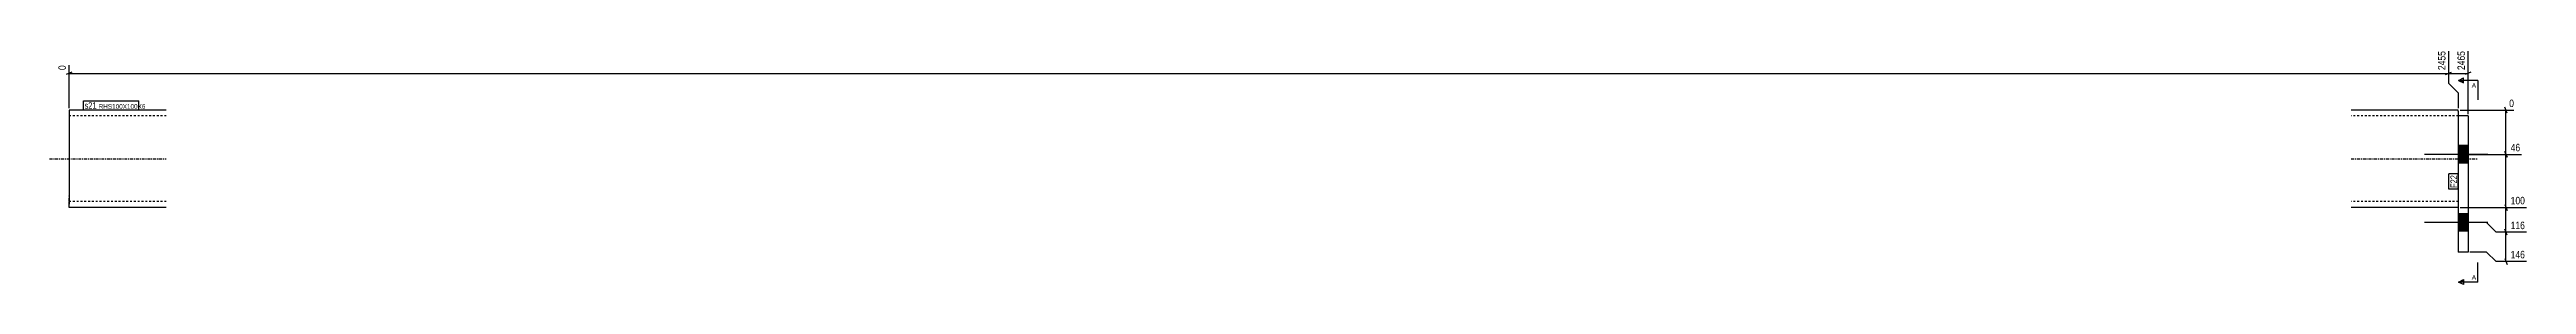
# Model space of a CAD drawing. Header units: millimetres. Extents: x 5 to 23770, y 5 to 905.
# Drawn here: x 5 to 2550, y 5 to 246 of the extents above; entities that cross this region are included whole.
import ezdxf

# ---------------------------------------------------------------- set-up
doc = ezdxf.new("R2010")
doc.units = ezdxf.units.MM
doc.linetypes.add('DXK_LINE_DOT2', pattern=[3.9198, 1.9599, -1.9599])
doc.linetypes.add('DXK_LINE_DOT3', pattern=[5.9187, 2.979, -0.9799, 0.9799, -0.9799])
for name, color, linetype in [('MÅLSÆTNING', 7, 'Continuous'), ('STÅL', 7, 'Continuous'), ('TEKST', 7, 'Continuous')]:
    doc.layers.add(name, color=color, linetype=linetype)
doc.styles.add('Arial', font='ARIAL.TTF', dxfattribs={"height": 0.2})
doc.styles.add('Arial Narrow', font='ARIALN.TTF', dxfattribs={"height": 0.2})

msp = doc.modelspace()

# ---------------------------------------------------------------- hatches: boundary and pattern name
at = {"layer": 'STÅL', "linetype": 'Continuous'}
for points in [[(2479.8, 147.5), (2479.8, 129.5), (2489.8, 129.5), (2489.8, 147.5)], [(2479.8, 147.5), (2479.8, 129.5), (2489.8, 129.5), (2489.8, 147.5)], [(2479.8, 77.5), (2479.8, 59.5), (2489.8, 59.5), (2489.8, 77.5)], [(2479.8, 77.5), (2479.8, 59.5), (2489.8, 59.5), (2489.8, 77.5)]]:
    msp.add_hatch(color=96, dxfattribs=at).paths.add_polyline_path(points)

# ---------------------------------------------------------------- linework, layer by layer
at = {"layer": 'MÅLSÆTNING', "color": 7, "linetype": 'Continuous'}
for p, q in [((24.8, 186), (24.8, 230.1)), ((2469.8, 244.7), (2469.8, 211.8)), ((2489.8, 180), (2489.8, 244.7)), ((27.8, 223), (21.8, 220.6)), ((24.8, 221.8), (2469.8, 221.8)), ((2466.8, 220.6), (2472.8, 223)), ((2469.8, 211.8), (2479.8, 201.8)), ((2492.8, 223), (2486.8, 220.6)), ((2479.8, 201.8), (2479.8, 186)), ((2479.8, 201.8), (2479.8, 186)), ((2481.8, 184), (2537, 184)), ((2529.9, 181), (2527.5, 187)), ((2528.7, 138.5), (2528.7, 184)), ((2481.8, 138.5), (2544.8, 138.5)), ((2481.8, 138.5), (2544.8, 138.5)), ((2527.5, 141.5), (2529.9, 135.5)), ((2529.9, 135.5), (2527.5, 141.5)), ((2508.7, 68.5), (2481.8, 68.5)), ((2508.7, 68.5), (2481.8, 68.5)), ((2518.7, 58.5), (2508.7, 68.5)), ((2518.7, 58.5), (2508.7, 68.5)), ((2549.7, 58.5), (2518.7, 58.5)), ((2529.9, 55.5), (2527.5, 61.5)), ((2528.7, 28.5), (2528.7, 58.5)), ((2508.7, 38), (2491.8, 38)), ((2518.7, 28.5), (2508.7, 38)), ((2549.7, 28.5), (2518.7, 28.5)), ((2527.5, 31.5), (2529.9, 25.5))]:
    msp.add_line(p, q, dxfattribs=at)
at = {"layer": 'STÅL', "color": 2, "linetype": 'Continuous'}
for p, q in [((124.8, 184), (24.8, 184)), ((24.8, 184), (24.8, 172)), ((2479.8, 184), (2369.8, 184)), ((2479.8, 183), (2479.8, 184)), ((2479.8, 183), (2479.8, 178)), ((24.8, 172), (24.8, 96)), ((2489.8, 178), (2479.8, 178)), ((2479.8, 178), (2479.8, 38)), ((2489.8, 178), (2489.8, 38)), ((24.8, 96), (24.8, 87.5)), ((24.8, 84.9), (24.8, 87.5)), ((24.8, 84), (24.8, 84.9)), ((124.8, 84), (24.8, 84)), ((2479.8, 84), (2369.8, 84)), ((2489.8, 38), (2479.8, 38))]:
    msp.add_line(p, q, dxfattribs=at)
at = {"layer": 'STÅL', "color": 7, "linetype": 'DXK_LINE_DOT2'}
for p, q in [((124.8, 178), (24.8, 178)), ((2479.8, 178), (2369.8, 178)), ((2479.8, 178), (2479.8, 90.4)), ((24.8, 91.7), (24.8, 96)), ((24.8, 91.4), (24.8, 91.7)), ((24.8, 90.4), (24.8, 91.4)), ((24.8, 90), (24.8, 90.4)), ((124.8, 90), (24.8, 90)), ((24.8, 87.5), (24.8, 90)), ((2479.8, 90), (2369.8, 90)), ((2479.8, 90), (2479.8, 90.4)), ((2479.8, 90), (2479.8, 84))]:
    msp.add_line(p, q, dxfattribs=at)
at = {"layer": 'STÅL', "color": 7, "linetype": 'DXK_LINE_DOT3'}
for p, q in [((4.8, 134), (124.8, 134)), ((2369.8, 134), (2499.8, 134))]:
    msp.add_line(p, q, dxfattribs=at)
at = {"layer": 'STÅL', "color": 96, "linetype": 'Continuous'}
for p, q in [((2510, 138.5), (2445, 138.5)), ((2510, 138.5), (2445, 138.5)), ((2489.8, 147.5), (2479.8, 147.5)), ((2489.8, 147.5), (2479.8, 147.5)), ((2489.8, 129.5), (2479.8, 129.5)), ((2489.8, 129.5), (2479.8, 129.5)), ((2489.8, 77.5), (2479.8, 77.5)), ((2489.8, 77.5), (2479.8, 77.5)), ((2510, 68.5), (2445, 68.5)), ((2510, 68.5), (2445, 68.5)), ((2489.8, 59.5), (2479.8, 59.5)), ((2489.8, 59.5), (2479.8, 59.5))]:
    msp.add_line(p, q, dxfattribs=at)

# ---------------------------------------------------------------- wipeouts: each hides what was drawn before it
at = {"color": 0, "linetype": 'Continuous'}
msp.add_wipeout([(2498, 9.8), (2498, 14.8), (2493.6, 14.8), (2493.6, 9.8)], dxfattribs=at).dxf.layer = 'TEKST'

# ---------------------------------------------------------------- next in the draw order: hatches: boundary and pattern name
at = {"layer": 'TEKST', "linetype": 'Continuous'}
msp.add_hatch(color=30, dxfattribs=at).paths.add_polyline_path([(2485, 9.8), (2485, 7.3), (2480, 7.3)])

# ---------------------------------------------------------------- next in the draw order: linework, layer by layer
at = {"layer": 'TEKST', "color": 7, "linetype": 'Continuous'}
for q in [(2500, 27.3), (2480, 7.3)]:
    msp.add_line((2500, 7.3), q, dxfattribs=at)
at = {"layer": 'TEKST', "color": 30, "linetype": 'Continuous'}
for p, q in [((2480, 7.3), (2485, 9.8)), ((2485, 4.8), (2480, 7.3)), ((2485, 9.8), (2485, 4.8))]:
    msp.add_line(p, q, dxfattribs=at)

# ---------------------------------------------------------------- next in the draw order: texts
at = {"layer": 'TEKST', "color": 3, "linetype": 'Continuous', "style": 'Arial'}
msp.add_text('A', height=4.78, dxfattribs=at).set_placement((2493.6, 9.8))

# ---------------------------------------------------------------- next in the draw order: wipeouts: each hides what was drawn before it
at = {"color": 0, "linetype": 'Continuous'}
for points in [[(23.2, 231.7), (12, 231.7), (12, 223.6), (23.2, 223.6)], [(2468.2, 246.3), (2457, 246.3), (2457, 223.6), (2468.2, 223.6)], [(2538.6, 185.6), (2538.6, 196.8), (2530.5, 196.8), (2530.5, 185.6)], [(2549.8, 60.1), (2549.8, 71.3), (2532, 71.3), (2532, 60.1)], [(2549.8, 30.1), (2549.8, 41.3), (2532, 41.3), (2532, 30.1)]]:
    msp.add_wipeout(points, dxfattribs=at).dxf.layer = 'MÅLSÆTNING'
at = {"color": 0}
for points in [[(53.2, 185.4), (53.2, 192.4), (40.8, 192.4), (40.8, 185.4)], [(2478.4, 117.2), (2471.4, 117.2), (2471.4, 104), (2478.4, 104)]]:
    msp.add_wipeout(points, dxfattribs=at).dxf.layer = 'TEKST'

# ---------------------------------------------------------------- next in the draw order: linework, layer by layer
at = {"layer": 'MÅLSÆTNING', "color": 7, "linetype": 'Continuous'}
for p, q in [((2469.8, 244.7), (2469.8, 211.8)), ((2466.8, 220.6), (2472.8, 223)), ((2469.8, 221.8), (2489.8, 221.8)), ((2469.8, 211.8), (2479.8, 201.8)), ((2528.7, 84), (2528.7, 138.5)), ((2481.8, 84), (2549.7, 84)), ((2481.8, 84), (2549.7, 84)), ((2527.5, 87), (2529.9, 81)), ((2527.5, 87), (2529.9, 81)), ((2528.7, 58.5), (2528.7, 84)), ((2549.7, 58.5), (2518.7, 58.5)), ((2529.9, 55.5), (2527.5, 61.5))]:
    msp.add_line(p, q, dxfattribs=at)

# ---------------------------------------------------------------- next in the draw order: texts
at = {"layer": 'MÅLSÆTNING', "color": 3, "linetype": 'Continuous', "style": 'Arial Narrow'}
for s, p in [('0', (21.6, 225.2)), ('2455', (2466.6, 225.2))]:
    msp.add_text(s, height=7.64, rotation=90.0002, dxfattribs=at).set_placement(p)
for s, p in [('0', (2532.1, 187.2)), ('116', (2533.6, 61.7)), ('146', (2533.6, 31.7))]:
    msp.add_text(s, height=7.64, dxfattribs=at).set_placement(p)

# ---------------------------------------------------------------- next in the draw order: wipeouts: each hides what was drawn before it
at = {"color": 0}
for points in [[(53.2, 185.4), (53.2, 192.4), (40.8, 192.4), (40.8, 185.4)], [(2478.4, 117.2), (2471.4, 117.2), (2471.4, 104), (2478.4, 104)]]:
    msp.add_wipeout(points, dxfattribs=at).dxf.layer = 'TEKST'

# ---------------------------------------------------------------- next in the draw order: linework, layer by layer
at = {"layer": 'TEKST', "color": 7, "linetype": 'Continuous'}
for p, q in [((39.6, 184.2), (39.6, 193.6)), ((2470.2, 102.8), (2470.2, 118.4)), ((2479.6, 118.4), (2470.2, 118.4)), ((2479.6, 102.8), (2470.2, 102.8)), ((2479.6, 102.8), (2479.6, 118.4))]:
    msp.add_line(p, q, dxfattribs=at)

# ---------------------------------------------------------------- next in the draw order: texts
at = {"layer": 'TEKST', "color": 3, "style": 'Arial Narrow'}
msp.add_text('F22', height=6.68, rotation=90.0002, dxfattribs=at).set_placement((2478.4, 104))

# ---------------------------------------------------------------- next in the draw order: wipeouts: each hides what was drawn before it
at = {"color": 0, "linetype": 'Continuous'}
for points in [[(2488.2, 246.3), (2477, 246.3), (2477, 223.6), (2488.2, 223.6)], [(2544.9, 140.1), (2544.9, 151.3), (2532, 151.3), (2532, 140.1)], [(2549.8, 85.6), (2549.8, 96.8), (2532, 96.8), (2532, 85.6)]]:
    msp.add_wipeout(points, dxfattribs=at).dxf.layer = 'MÅLSÆTNING'
at = {"color": 0}
msp.add_wipeout([(95.5, 185.4), (95.5, 190.4), (55.3, 190.4), (55.3, 185.4)], dxfattribs=at).dxf.layer = 'TEKST'

# ---------------------------------------------------------------- next in the draw order: texts
at = {"layer": 'MÅLSÆTNING', "color": 3, "linetype": 'Continuous', "style": 'Arial Narrow'}
msp.add_text('2465', height=7.64, rotation=90.0002, dxfattribs=at).set_placement((2486.6, 225.2))
for s, p in [('46', (2533.6, 141.7)), ('100', (2533.6, 87.2))]:
    msp.add_text(s, height=7.64, dxfattribs=at).set_placement(p)

# ---------------------------------------------------------------- next in the draw order: wipeouts: each hides what was drawn before it
at = {"color": 0, "linetype": 'Continuous'}
msp.add_wipeout([(2498, 207.1), (2498, 212.1), (2493.6, 212.1), (2493.6, 207.1)], dxfattribs=at).dxf.layer = 'TEKST'
at = {"color": 0}
msp.add_wipeout([(95.5, 185.4), (95.5, 190.4), (55.3, 190.4), (55.3, 185.4)], dxfattribs=at).dxf.layer = 'TEKST'

# ---------------------------------------------------------------- next in the draw order: hatches: boundary and pattern name
at = {"layer": 'TEKST', "linetype": 'Continuous'}
msp.add_hatch(color=30, dxfattribs=at).paths.add_polyline_path([(2485, 214.6), (2485, 212.1), (2480, 214.6)])

# ---------------------------------------------------------------- next in the draw order: linework, layer by layer
at = {"layer": 'TEKST', "color": 30, "linetype": 'Continuous'}
for p, q in [((2480, 214.6), (2485, 217.1)), ((2480, 214.6), (2485, 212.1)), ((2485, 212.1), (2485, 217.1))]:
    msp.add_line(p, q, dxfattribs=at)
at = {"layer": 'TEKST', "color": 7, "linetype": 'Continuous'}
for p, q in [((2500, 214.6), (2480, 214.6)), ((2500, 214.6), (2500, 194.6)), ((39.6, 193.6), (96.7, 193.6)), ((39.6, 184.2), (96.7, 184.2)), ((96.7, 184.2), (96.7, 193.6))]:
    msp.add_line(p, q, dxfattribs=at)

# ---------------------------------------------------------------- next in the draw order: texts
at = {"layer": 'TEKST', "color": 3, "linetype": 'Continuous', "style": 'Arial'}
msp.add_text('A', height=4.78, dxfattribs=at).set_placement((2493.6, 207.1))
at = {"layer": 'TEKST', "color": 3, "style": 'Arial Narrow'}
for s, height, p in [('s21', 6.68, (40.8, 185.4)), ('RHS100X100X6', 4.772, (55.3, 185.4))]:
    msp.add_text(s, height=height, dxfattribs=at).set_placement(p)

doc.saveas('drawing.dxf')
